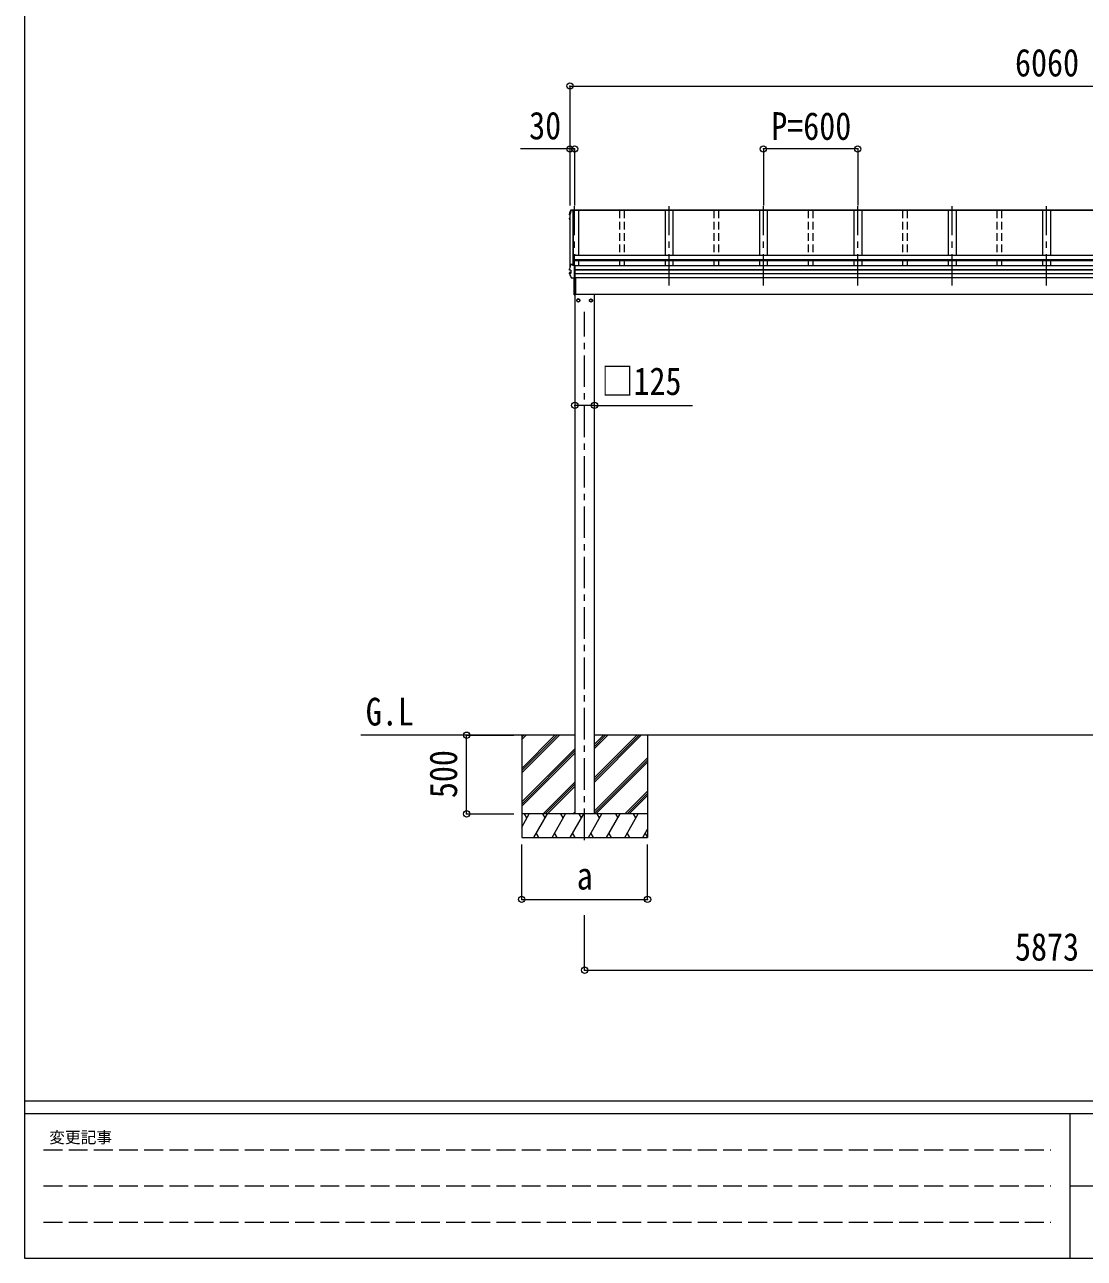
# Model space of a CAD drawing. Units: millimetres at full size, sheet at 1:40. Extents: x -11243 to 11243, y -7760 to 7760.
# Drawn here: x -11243 to -4505, y -7760 to 80 of the extents above; entities that cross this region are included whole.
import ezdxf
from ezdxf.enums import TextEntityAlignment as Align

# ---------------------------------------------------------------- set-up
doc = ezdxf.new("R2010")
doc.units = ezdxf.units.MM
doc.header["$LTSCALE"] = 40
doc.header["$PDMODE"] = 32
doc.header["$PDSIZE"] = 40
for name, pattern in [('CHAIN1', [8, 5, -1, 1, -1]), ('DASHED1', [1.8, 1.2, -0.6]), ('DASHED3', [4, 3, -1])]:
    doc.linetypes.add(name, pattern=pattern)
for name, color, linetype, lineweight in [('0-3_ELV2', 7, 'Continuous', 9), ('0-6_OTH_LINE', 6, 'Continuous', 9), ('F-0_240', 7, 'Continuous', 9)]:
    doc.layers.add(name, color=color, linetype=linetype, lineweight=lineweight)
doc.styles.add('ＭＳ ゴシック', font='')
doc.styles.get('ＭＳ ゴシック').set_extended_font_data('MS Gothic')

msp = doc.modelspace()

# ---------------------------------------------------------------- linework, layer by layer
at = {"layer": '0-3_ELV2', "color": 6}
for p, q in [((-7776.08, -309.47), (-7776.08, -1068.47)), ((-7776.08, -709.47), (-8089.42, -709.47)), ((-7776.08, -709.47), (-7776.08, -1068.47)), ((-7746.08, -709.47), (-7746.08, -1068.47)), ((-5946.08, -709.47), (-6546.08, -709.47)), ((-6546.08, -709.47), (-6546.08, -1068.47)), ((-5946.08, -709.47), (-5946.08, -1068.47)), ((-7620.08, -2339.29), (-7745.08, -2339.29)), ((-7620.08, -2339.29), (-6996.61, -2339.29)), ((-8432.58, -4435.3), (-8133.58, -4435.3)), ((-8432.58, -4935.3), (-8133.58, -4935.3)), ((-8082.58, -5478.84), (-8082.58, -5129.84)), ((-7682.58, -5928.84), (-7682.58, -5578.84))]:
    msp.add_line(p, q, dxfattribs=at)
at = {"layer": '0-3_ELV2', "color": 4}
for p, q in [((-7770.95, -1097.66), (-7770.83, -1097.37)), ((-7770.83, -1097.37), (-7770.65, -1097.1)), ((-7770.65, -1097.1), (-7770.43, -1096.87)), ((-7770.43, -1096.87), (-7770.18, -1096.69)), ((-7770.18, -1096.69), (-7769.9, -1096.56)), ((-7769.9, -1096.56), (-7769.64, -1096.48)), ((-7769.64, -1096.48), (-7769.4, -1096.44)), ((-7769.4, -1096.44), (-7769.17, -1096.42)), ((-7769.17, -1096.42), (-7768.92, -1096.4)), ((-7768.92, -1096.4), (-7768.63, -1096.39)), ((-7768.63, -1096.39), (-7768.32, -1096.38)), ((-7768.32, -1096.38), (-7768.01, -1096.38)), ((-7768.09, -1096.39), (-7768.09, -1096.38)), ((-7768.09, -1096.39), (-7768.09, -1096.39)), ((-7768.09, -1096.39), (-7743.08, -1096.39)), ((-7743.08, -1100.74), (-7743.08, -1096.39)), ((-7778.5, -1153.35), (-7778.5, -1149.29)), ((-7777, -1157.32), (-7778.41, -1153.83)), ((-7778.36, -1123.96), (-7778.4, -1124.22)), ((-7778.4, -1124.22), (-7778.4, -1124.27)), ((-7778.4, -1128.32), (-7778.4, -1124.27)), ((-7776.08, -1151.81), (-7777.45, -1152.08)), ((-7777.35, -1129.59), (-7776.08, -1129.83)), ((-7776.08, -1159.55), (-7777, -1157.32)), ((-7776.08, -1147.72), (-7776.92, -1147.82)), ((-7776.92, -1147.82), (-7776.92, -1147.82)), ((-7776.08, -1153.34), (-7776.92, -1153.5)), ((-7776.08, -1128.31), (-7776.85, -1128.16)), ((-7776.08, -1127.96), (-7776.77, -1127.83)), ((-7776.08, -1125.01), (-7776.08, -1461.79)), ((-7721.08, -1101.65), (-7769.52, -1101.65)), ((-7743.08, -1098.91), (-7757.28, -1098.91)), ((-7757.06, -1101.5), (-7757.06, -1101.15)), ((-7756.98, -1101.65), (-7756.98, -1444.99)), ((-7746.08, -1101.41), (-7756.91, -1101.41)), ((-7756.38, -1101.65), (-7756.38, -1448.94)), ((-7746.08, -1100.41), (-7746.08, -1101.41)), ((-7743.08, -1100.41), (-7746.08, -1100.41)), ((-1746.08, -1100.74), (-7746.08, -1100.74)), ((-1746.08, -1101.64), (-7746.08, -1101.64)), ((-1749.08, -1098.47), (-7743.08, -1098.47)), ((-7721.08, -1101.56), (-7721.08, -1385.82)), ((-7171.08, -1101.56), (-7171.08, -1385.82)), ((-7121.08, -1101.56), (-7121.08, -1385.82)), ((-6571.03, -1101.56), (-6571.03, -1385.82)), ((-6521.03, -1101.56), (-6521.03, -1385.82)), ((-5971.08, -1101.56), (-5971.08, -1385.82)), ((-5921.08, -1101.56), (-5921.08, -1385.82)), ((-5371.08, -1101.56), (-5371.08, -1385.82)), ((-5321.08, -1101.56), (-5321.08, -1385.82)), ((-4771.08, -1101.56), (-4771.08, -1385.82)), ((-4721.08, -1101.56), (-4721.08, -1385.82)), ((-7758.18, -1385.79), (-7758.18, -1415.25)), ((-7736.18, -1383.79), (-7756.18, -1383.79)), ((-7736.18, -1385.33), (-7756.18, -1385.33)), ((-7756.18, -1419.84), (-7756.18, -1385.33)), ((-1735.98, -1385.95), (-7756.18, -1385.95)), ((-7736.18, -1383.79), (-7736.18, -1385.95)), ((-7778.36, -1470.67), (-7778.4, -1470.93)), ((-7778.4, -1470.93), (-7778.4, -1470.98)), ((-7778.4, -1478.36), (-7778.4, -1470.98)), ((-7778.4, -1478.31), (-7778.36, -1478.05)), ((-7778.4, -1478.4), (-7778.4, -1478.31)), ((-7778.33, -1478.79), (-7778.38, -1478.4)), ((-7778.15, -1479.13), (-7778.33, -1478.79)), ((-7777.89, -1479.4), (-7778.15, -1479.13)), ((-7777.61, -1479.57), (-7777.89, -1479.4)), ((-7777.38, -1479.67), (-7777.61, -1479.57)), ((-7777.57, -1478.48), (-7777.52, -1478.16)), ((-7777.56, -1478.81), (-7777.57, -1478.48)), ((-7777.5, -1479.12), (-7777.56, -1478.81)), ((-7777.37, -1479.4), (-7777.5, -1479.12)), ((-7777.13, -1479.74), (-7777.38, -1479.67)), ((-7777.21, -1479.62), (-7777.37, -1479.4)), ((-7777, -1479.76), (-7777.21, -1479.62)), ((-7776.85, -1479.82), (-7777.13, -1479.74)), ((-7776.77, -1479.84), (-7777, -1479.76)), ((-7770.52, -1480.61), (-7776.77, -1479.84)), ((-7776.77, -1479.84), (-7776.77, -1479.84)), ((-7771.1, -1480.62), (-7771.13, -1480.53)), ((-7771.08, -1480.74), (-7771.1, -1480.62)), ((-7771.08, -1480.74), (-7771.08, -1499.95)), ((-7770.52, -1480.61), (-7770.51, -1480.61)), ((-7770.51, -1480.61), (-7770.43, -1480.63)), ((-7770.43, -1480.63), (-7770.36, -1480.68)), ((-7770.36, -1480.68), (-7770.3, -1480.76)), ((-7770.3, -1480.76), (-7770.25, -1480.86)), ((-7770.25, -1480.86), (-7770.22, -1480.97)), ((-7770.22, -1480.97), (-7770.21, -1481.08)), ((-7769.33, -1442.66), (-7757.28, -1442.66)), ((-7756.18, -1415.25), (-7758.18, -1415.25)), ((-7757.06, -1444.16), (-7757.28, -1442.66)), ((-7757.28, -1449.29), (-7757.28, -1442.66)), ((-7743.08, -1449.29), (-7757.28, -1449.29)), ((-7757.06, -1444.16), (-7757.06, -1444.51)), ((-7756.33, -1449.29), (-7757.06, -1444.51)), ((-7756.91, -1449.29), (-7756.91, -1445.61)), ((-7756.35, -1449.29), (-7756.91, -1445.61)), ((-1735.98, -1414.99), (-7756.18, -1414.99)), ((-1735.98, -1416.73), (-7756.18, -1416.73)), ((-1735.98, -1419.84), (-7756.18, -1419.84)), ((-7743.08, -1531.71), (-7743.08, -1449.29)), ((-1749.08, -1451.47), (-7743.08, -1451.47)), ((-1749.08, -1477.99), (-7743.08, -1477.99)), ((-1749.08, -1478.88), (-7743.08, -1478.88)), ((-7721.08, -1417.8), (-7721.08, -1451.47)), ((-7171.08, -1419.84), (-7171.08, -1451.47)), ((-7121.08, -1419.84), (-7121.08, -1451.47)), ((-6571.03, -1419.84), (-6571.03, -1451.47)), ((-6521.03, -1419.84), (-6521.03, -1451.47)), ((-5971.08, -1419.84), (-5971.08, -1451.47)), ((-5921.08, -1419.84), (-5921.08, -1451.47)), ((-5371.08, -1419.84), (-5371.08, -1451.47)), ((-5321.08, -1419.84), (-5321.08, -1451.47)), ((-4771.08, -1419.84), (-4771.08, -1451.47)), ((-4721.08, -1419.84), (-4721.08, -1451.47)), ((-7778.5, -1503.4), (-7778.5, -1496.01)), ((-7778.5, -1503.56), (-7778.5, -1503.39)), ((-7778.47, -1503.74), (-7778.5, -1503.56)), ((-7778.39, -1503.9), (-7778.47, -1503.74)), ((-7778.41, -1503.88), (-7775.55, -1510.7)), ((-7777.72, -1503.41), (-7777.67, -1503.05)), ((-7777.69, -1503.77), (-7777.72, -1503.41)), ((-7777.6, -1504.1), (-7777.69, -1503.77)), ((-7777.67, -1503.05), (-7777.56, -1502.72)), ((-7777.56, -1502.72), (-7777.39, -1502.44)), ((-7777.45, -1494.74), (-7771.49, -1493.58)), ((-7777.39, -1502.44), (-7777.17, -1502.24)), ((-7777.17, -1502.24), (-7776.92, -1502.12)), ((-7776.92, -1502.12), (-7770.52, -1500.42)), ((-7776.92, -1502.12), (-7776.92, -1502.12)), ((-7775.55, -1510.7), (-7772.61, -1517.43)), ((-7772.61, -1517.43), (-7769.57, -1524.08)), ((-7770.51, -1500.42), (-7770.52, -1500.42)), ((-7770.51, -1500.42), (-7770.43, -1500.39)), ((-7770.43, -1500.39), (-7770.36, -1500.33)), ((-7770.36, -1500.33), (-7770.3, -1500.24)), ((-7770.3, -1500.24), (-7770.25, -1500.14)), ((-7770.25, -1500.14), (-7770.22, -1500.02)), ((-7770.22, -1500.02), (-7770.21, -1499.9)), ((-7769.57, -1524.08), (-7766.44, -1530.64)), ((-7766.28, -1530.93), (-7766.46, -1530.59)), ((-7766.02, -1531.21), (-7766.28, -1530.93)), ((-7765.71, -1531.43), (-7766.02, -1531.21)), ((-7765.38, -1531.57), (-7765.71, -1531.43)), ((-7765.07, -1531.64), (-7765.38, -1531.57)), ((-7764.79, -1531.67), (-7765.07, -1531.64)), ((-7764.48, -1531.69), (-7764.79, -1531.67)), ((-7764.13, -1531.7), (-7764.48, -1531.69)), ((-7763.75, -1531.71), (-7764.13, -1531.7)), ((-7743.08, -1531.71), (-7763.73, -1531.71)), ((-7748.08, -1635.9), (-7748.08, -1531.71)), ((-7747.58, -1636.3), (-7747.58, -1531.71)), ((-1749.08, -1502.1), (-7743.08, -1502.1)), ((-1749.08, -1504.03), (-7743.08, -1504.03)), ((-1749.08, -1529.06), (-7743.08, -1529.06)), ((-7741.08, -1529.06), (-7741.08, -1633.9)), ((-7747.58, -1636.3), (-7747.59, -1636.36)), ((-7747.59, -1636.36), (-7747.59, -1636.4)), ((-7747.59, -1636.4), (-7747.59, -1636.4)), ((-7747.59, -1636.4), (-7747.58, -1636.4)), ((-7747.58, -1636.3), (-7747.58, -1636.3)), ((-7747.58, -1636.4), (-7746.08, -1636.4)), ((-7746.08, -1636.4), (-7746.08, -1633.9)), ((-7746.08, -1633.9), (-7741.08, -1633.9)), ((-1865.38, -1635.3), (-7746.08, -1635.3)), ((-7745.08, -1635.3), (-7745.08, -4935.3)), ((-7620.08, -4935.3), (-7620.08, -1635.3)), ((-7722.58, -1662.48), (-7731.08, -1667.39)), ((-7731.08, -1667.39), (-7731.08, -1677.21)), ((-7731.08, -1677.21), (-7722.58, -1682.11)), ((-7714.08, -1667.39), (-7722.58, -1662.48)), ((-7722.58, -1682.11), (-7714.08, -1677.21)), ((-7713.99, -1672.05), (-7714.09, -1672.05)), ((-7713.99, -1672.55), (-7714.09, -1672.55)), ((-7714.08, -1677.21), (-7714.08, -1667.39)), ((-7651.18, -1672.05), (-7651.08, -1672.05)), ((-7651.18, -1672.55), (-7651.08, -1672.55)), ((-7651.08, -1667.39), (-7642.58, -1662.48)), ((-7651.08, -1677.21), (-7651.08, -1667.39)), ((-7642.58, -1682.11), (-7651.08, -1677.21)), ((-7642.58, -1662.48), (-7634.08, -1667.39)), ((-7634.08, -1677.21), (-7642.58, -1682.11)), ((-7634.08, -1667.39), (-7634.08, -1677.21))]:
    msp.add_line(p, q, dxfattribs=at)
at = {"layer": '0-3_ELV2', "color": 5, "linetype": 'CHAIN1'}
for p, q in [((-7746.03, -1577.3), (-7746.03, -1073.12)), ((-7146.08, -1577.3), (-7146.08, -1073.12)), ((-6546.08, -1577.3), (-6546.08, -1073.12)), ((-5946.08, -1577.3), (-5946.08, -1073.12)), ((-5346.08, -1577.3), (-5346.08, -1073.12)), ((-4746.08, -1577.3), (-4746.08, -1073.12)), ((-7682.58, -5101.82), (-7682.58, -1744.73))]:
    msp.add_line(p, q, dxfattribs=at)
at = {"layer": '0-3_ELV2', "color": 4, "linetype": 'DASHED1'}
for p, q in [((-7461.08, -1101.56), (-7461.08, -1385.95)), ((-7431.08, -1101.56), (-7431.08, -1385.95)), ((-6861.08, -1101.56), (-6861.08, -1385.95)), ((-6831.08, -1101.56), (-6831.08, -1385.95)), ((-6261.08, -1101.56), (-6261.08, -1385.95)), ((-6231.08, -1101.56), (-6231.08, -1385.95)), ((-5661.08, -1101.56), (-5661.08, -1385.95)), ((-5631.08, -1101.56), (-5631.08, -1385.95)), ((-5061.08, -1101.56), (-5061.08, -1385.95)), ((-5031.08, -1101.56), (-5031.08, -1385.95)), ((-7461.08, -1419.84), (-7461.08, -1451.47)), ((-7431.08, -1419.84), (-7431.08, -1451.47)), ((-6861.08, -1419.84), (-6861.08, -1451.47)), ((-6831.08, -1419.84), (-6831.08, -1451.47)), ((-6261.08, -1419.84), (-6261.08, -1451.47)), ((-6231.08, -1419.84), (-6231.08, -1451.47)), ((-5661.08, -1419.84), (-5661.08, -1451.47)), ((-5631.08, -1419.84), (-5631.08, -1451.47)), ((-5061.08, -1419.84), (-5061.08, -1451.47)), ((-5031.08, -1419.84), (-5031.08, -1451.47))]:
    msp.add_line(p, q, dxfattribs=at)
at = {"layer": '0-3_ELV2'}
for p, q in [((-7745.08, -4435.3), (-9106.19, -4435.3)), ((-8082.58, -4448.54), (-8069.34, -4435.3)), ((-8082.58, -4462.68), (-8055.2, -4435.3)), ((-8082.58, -4674.81), (-7843.07, -4435.3)), ((-8082.58, -4660.67), (-7857.21, -4435.3)), ((-8082.58, -4646.53), (-7871.35, -4435.3)), ((-8082.58, -4435.3), (-8082.58, -5085.3)), ((-7620.08, -4492.39), (-7562.99, -4435.3)), ((-7620.08, -4506.54), (-7548.84, -4435.3)), ((-7620.08, -4520.68), (-7534.7, -4435.3)), ((-7620.08, -4718.67), (-7336.71, -4435.3)), ((-7620.08, -4704.52), (-7350.85, -4435.3)), ((-7620.08, -4732.81), (-7322.57, -4435.3)), ((-1872.08, -4435.3), (-7620.08, -4435.3)), ((-7282.58, -4435.3), (-7282.58, -5085.3)), ((-8082.58, -4858.66), (-7745.08, -4521.16)), ((-8082.58, -4872.8), (-7745.08, -4535.3)), ((-8082.58, -4886.94), (-7745.08, -4549.44)), ((-7620.08, -4916.66), (-7282.58, -4579.16)), ((-7620.08, -4930.8), (-7282.58, -4593.3)), ((-7610.44, -4935.3), (-7282.58, -4607.44)), ((-7947.09, -4935.3), (-7745.08, -4733.29)), ((-7932.95, -4935.3), (-7745.08, -4747.43)), ((-7918.81, -4935.3), (-7745.08, -4761.57)), ((-7426.59, -4935.3), (-7282.58, -4791.29)), ((-7412.45, -4935.3), (-7282.58, -4805.43)), ((-7398.31, -4935.3), (-7282.58, -4819.57)), ((-8082.58, -5019.13), (-8034.18, -4935.3)), ((-7282.58, -4935.3), (-8082.58, -4935.3)), ((-8049.19, -4961.28), (-8064.19, -4935.3)), ((-8005.32, -5085.3), (-7918.72, -4935.3)), ((-7933.72, -4961.28), (-7948.72, -4935.3)), ((-7889.85, -5085.3), (-7803.25, -4935.3)), ((-7818.25, -4961.28), (-7833.25, -4935.3)), ((-7774.38, -5085.3), (-7687.78, -4935.3)), ((-7756.68, -4935.3), (-7745.08, -4923.71)), ((-7702.78, -4961.28), (-7717.78, -4935.3)), ((-7658.91, -5085.3), (-7572.3, -4935.3)), ((-7587.31, -4961.28), (-7602.31, -4935.3)), ((-7543.44, -5085.3), (-7456.83, -4935.3)), ((-7486.84, -4935.3), (-7471.83, -4961.28)), ((-7427.97, -5085.3), (-7341.36, -4935.3)), ((-7356.36, -4961.28), (-7371.37, -4935.3)), ((-8082.58, -5085.3), (-7282.58, -5085.3)), ((-7990.32, -5059.32), (-7975.32, -5085.3)), ((-7874.85, -5059.32), (-7859.85, -5085.3)), ((-7759.38, -5059.32), (-7744.38, -5085.3)), ((-7643.91, -5059.32), (-7628.91, -5085.3)), ((-7528.44, -5059.32), (-7513.44, -5085.3)), ((-7412.97, -5059.32), (-7397.97, -5085.3)), ((-7312.5, -5085.3), (-7282.58, -5033.49)), ((-7297.5, -5059.32), (-7282.58, -5085.15))]:
    msp.add_line(p, q, dxfattribs=at)
at = {"layer": '0-3_ELV2', "color": 4}
for points in [[(-7778.36, -1123.95), (-7776.04, -1115.1), (-7773.58, -1106.33), (-7770.95, -1097.67)], [(-7769.33, -1100), (-7757.28, -1100), (-7757.06, -1101.5), (-7769.48, -1101.5)], [(-7757.28, -1100), (-7757.28, -1098.91), (-7756.91, -1101.41)]]:
    msp.add_lwpolyline(points, dxfattribs=at)
at = {"layer": '0-3_ELV2', "color": 6}
msp.add_lwpolyline([(-8082.58, -5478.84), (-7282.58, -5478.84), (-7282.58, -5129.84)], dxfattribs=at)
at = {"layer": '0-3_ELV2', "color": 4}
for centre, radius in [((-7722.58, -1672.3), 10), ((-7722.58, -1672.3), 8.5), ((-7642.58, -1672.3), 10), ((-7642.58, -1672.3), 8.5)]:
    msp.add_circle(centre, radius, dxfattribs=at)
for centre, radius, start, end in [((-7777.2, -1149.29), 1.3, 100.9005, 179.9623), ((-7777.2, -1153.35), 1.3, 100.8868, 201.66215), ((-7777.1, -1128.32), 1.3, 166.2046, 259.10358), ((-7293.08, -1247.66), 499.82, 162.96047, 166.14879), ((-7313.76, -968.78), 498.64, 201.74241, 202.00165), ((-7293.07, -1247.66), 498.32, 162.94349, 166.12469), ((-7313.76, -968.44), 498.64, 201.78246, 202.00165), ((-7769.33, -1101.7), 1.7, 89.95676, 162.90929), ((-7756.18, -1385.79), 2, 90, 180), ((-7293.08, -1590.32), 499.82, 162.96047, 166.14879), ((-7769.33, -1444.36), 1.7, 89.95676, 162.90929), ((-7777.2, -1496.01), 1.3, 100.9005, 179.9623), ((-7771.58, -1493.09), 0.499, 280.91518, 359.94761), ((-7747.58, -1635.9), 0.5, 180, 269.5), ((-7735.44, -1621.23), 12.15, 179.0404, 180.9596), ((-7722.58, -1672.3), 8.6, 171.25399, 188.74601), ((-7722.58, -1672.3), 8.6, 111.25399, 128.74601), ((-7722.58, -1672.3), 8.6, 231.25399, 248.74601), ((-7722.58, -1672.3), 8.6, 51.25399, 68.74601), ((-7722.58, -1672.3), 8.6, 291.25399, 308.74601), ((-7722.58, -1672.3), 8.6, 1.66581, 8.74601), ((-7722.58, -1672.3), 8.6, 351.25399, 358.33419), ((-7642.58, -1672.3), 8.6, 171.25399, 178.33419), ((-7642.58, -1672.3), 8.6, 181.66581, 188.74601), ((-7642.58, -1672.3), 8.6, 111.25399, 128.74601), ((-7642.58, -1672.3), 8.6, 231.25399, 248.74601), ((-7642.58, -1672.3), 8.6, 51.25399, 68.74601), ((-7642.58, -1672.3), 8.6, 291.25399, 308.74601), ((-7642.58, -1672.3), 8.6, 351.25399, 8.74601)]:
    msp.add_arc(centre, radius, start, end, dxfattribs=at)
at = {"layer": '0-3_ELV2', "color": 6}
for p in [(-7776.08, -309.47), (-7776.08, -709.47), (-7746.08, -709.47), (-6546.08, -709.47), (-5946.08, -709.47), (-7745.08, -2339.29), (-7620.08, -2339.29), (-8432.58, -4435.3), (-8432.58, -4935.3), (-8082.58, -5478.84), (-7282.58, -5478.84), (-7682.58, -5928.84)]:
    msp.add_point(p, dxfattribs=at)
at = {"layer": '0-6_OTH_LINE'}
for p, q in [((-7776.08, -309.47), (-1716.08, -309.47)), ((-7746.08, -709.47), (-7776.08, -709.47)), ((-8432.58, -4935.3), (-8432.58, -4435.3)), ((-7682.58, -5928.84), (-1809.58, -5928.84))]:
    msp.add_line(p, q, dxfattribs=at)
at = {"layer": 'F-0_240', "color": 5}
for p, q in [((-11242.74, 7760), (-11242.74, -7760)), ((-11242.74, -6760), (10677.26, -6760)), ((-11242.74, -6840), (7121.58, -6840)), ((-4598.42, -6840), (-4598.42, -7760)), ((-4598.42, -7300), (3601.58, -7300)), ((-11242.74, -7760), (10677.26, -7760))]:
    msp.add_line(p, q, dxfattribs=at)
at = {"layer": 'F-0_240', "color": 4, "linetype": 'DASHED3'}
for p, q in [((-11122.75, -7070), (-4718.42, -7070)), ((-11122.75, -7300), (-4718.42, -7300)), ((-11122.75, -7530), (-4718.42, -7530))]:
    msp.add_line(p, q, dxfattribs=at)

# ---------------------------------------------------------------- texts
at = {"layer": '0-3_ELV2', "style": 'ＭＳ ゴシック', "width": 0.85}
for s, p in [('6060', (-4946.08, -301.47)), ('30', (-8035.24, -701.37)), ('P=600', (-6496.08, -704.47)), ('□125', (-7576.16, -2325.92)), ('G.L', (-9074.07, -4426.44)), ('a', (-7732.58, -5468.84)), ('5873', (-4946.08, -5920.84))]:
    msp.add_text(s, height=176, dxfattribs=at).set_placement(p, align=Align.BOTTOM_LEFT)
msp.add_text('500', height=176, rotation=90, dxfattribs=at).set_placement((-8440.58, -4835.3), align=Align.BOTTOM_LEFT)
at = {"layer": 'F-0_240', "style": 'ＭＳ ゴシック'}
msp.add_text('変更記事', height=73.31, dxfattribs=at).set_placement((-11086.44, -7050), align=Align.BOTTOM_LEFT)

doc.saveas('drawing.dxf')
